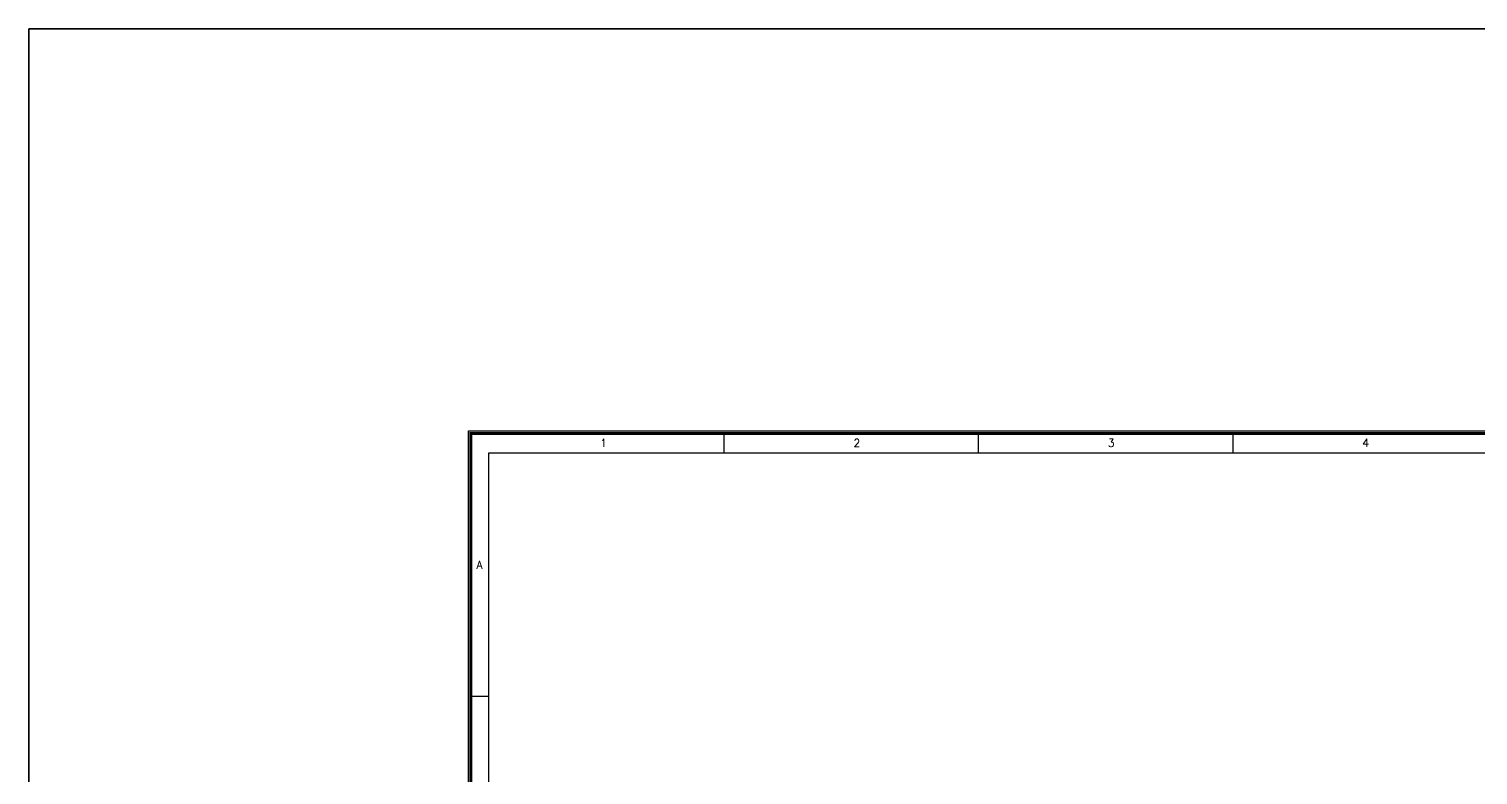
# Model space of a CAD drawing. Header units: millimetres. Extents: x 1327414 to 2124380, y -346496 to -91575.
# Drawn here: x 1619189 to 1644117, y -187836 to -174999 of the extents above; entities that cross this region are included whole.
import ezdxf
from ezdxf.enums import TextEntityAlignment as Align

# ---------------------------------------------------------------- set-up
doc = ezdxf.new("R2010")
doc.units = ezdxf.units.MM
doc.header["$LTSCALE"] = 600
doc.header["$MEASUREMENT"] = 0
doc.layers.add('AREA', color=193, linetype='Continuous', plot=False)
doc.layers.add('P-Wall', color=8, linetype='Continuous', lineweight=35)
doc.layers.add('TITLE', color=7, linetype='Continuous')
doc.styles.add('ROMANS', font='romans.shx')

# ---------------------------------------------------------------- blocks, each defined once
blk = doc.blocks.new('A$C66962185')
at = {"layer": 'TITLE', "color": 7}
for p, q in [((30.11, -140930.66), (30.11, -140928.36)), ((60.37, -140930.66), (60.37, -140928.36)), ((90.64, -140930.66), (90.64, -140928.36))]:
    blk.add_line(p, q, dxfattribs=at)
at = {"layer": 'TITLE'}
for p, q in [((2.14, -140930.66), (360.7, -140930.66)), ((2.14, -141176.03), (2.14, -140930.66))]:
    blk.add_line(p, q, dxfattribs=at)
at = {"layer": 'TITLE', "color": 0}
blk.add_line((-0.15, -140959.61), (2.14, -140959.61), dxfattribs=at)
at = {"layer": 'TITLE', "color": 7, "const_width": 0.355}
blk.add_lwpolyline([(363, -140928.36), (363, -141178.33), (0, -141178.33), (0, -140928.36)], close=True, dxfattribs=at)
at = {"layer": 'TITLE', "color": 7, "style": 'ROMANS'}
for s, p in [('1', (15.75, -140929.48)), ('2', (45.89, -140929.48)), ('3', (76.15, -140929.48)), ('4', (106.41, -140929.48))]:
    blk.add_text(s, height=0.952, dxfattribs=at).set_placement(p, align=Align.MIDDLE)
at = {"layer": 'TITLE', "color": 0, "style": 'ROMANS'}
blk.add_text('A', height=0.952, dxfattribs=at).set_placement((1.02, -140943.96), align=Align.MIDDLE)

msp = doc.modelspace()

# ---------------------------------------------------------------- linework, layer by layer
at = {"layer": 'AREA'}
for points in [[(1626747.4, -181916), (1679344.1, -181916), (1679344.1, -218162.6), (1626747.4, -218162.6)], [(1626792.4, -181961), (1679299.1, -181961), (1679299.1, -218117.6), (1626792.4, -218117.6)]]:
    msp.add_lwpolyline(points, close=True, dxfattribs=at)
at = {"layer": 'P-Wall', "color": 30, "true_color": 0xf8991e}
msp.add_lwpolyline([(1619189.1, -174998.9), (1685626.4, -174998.9), (1685626.4, -224422.1), (1619189.1, -224422.1)], close=True, dxfattribs=at)

# ---------------------------------------------------------------- block references
at = {"layer": 'TITLE', "xscale": 144.6465675549349, "yscale": 144.6465665108379, "zscale": 144.6465669265092}
msp.add_blockref('A$C66962185', (1626792.4, 20202843), dxfattribs=at)

doc.saveas('drawing.dxf')
